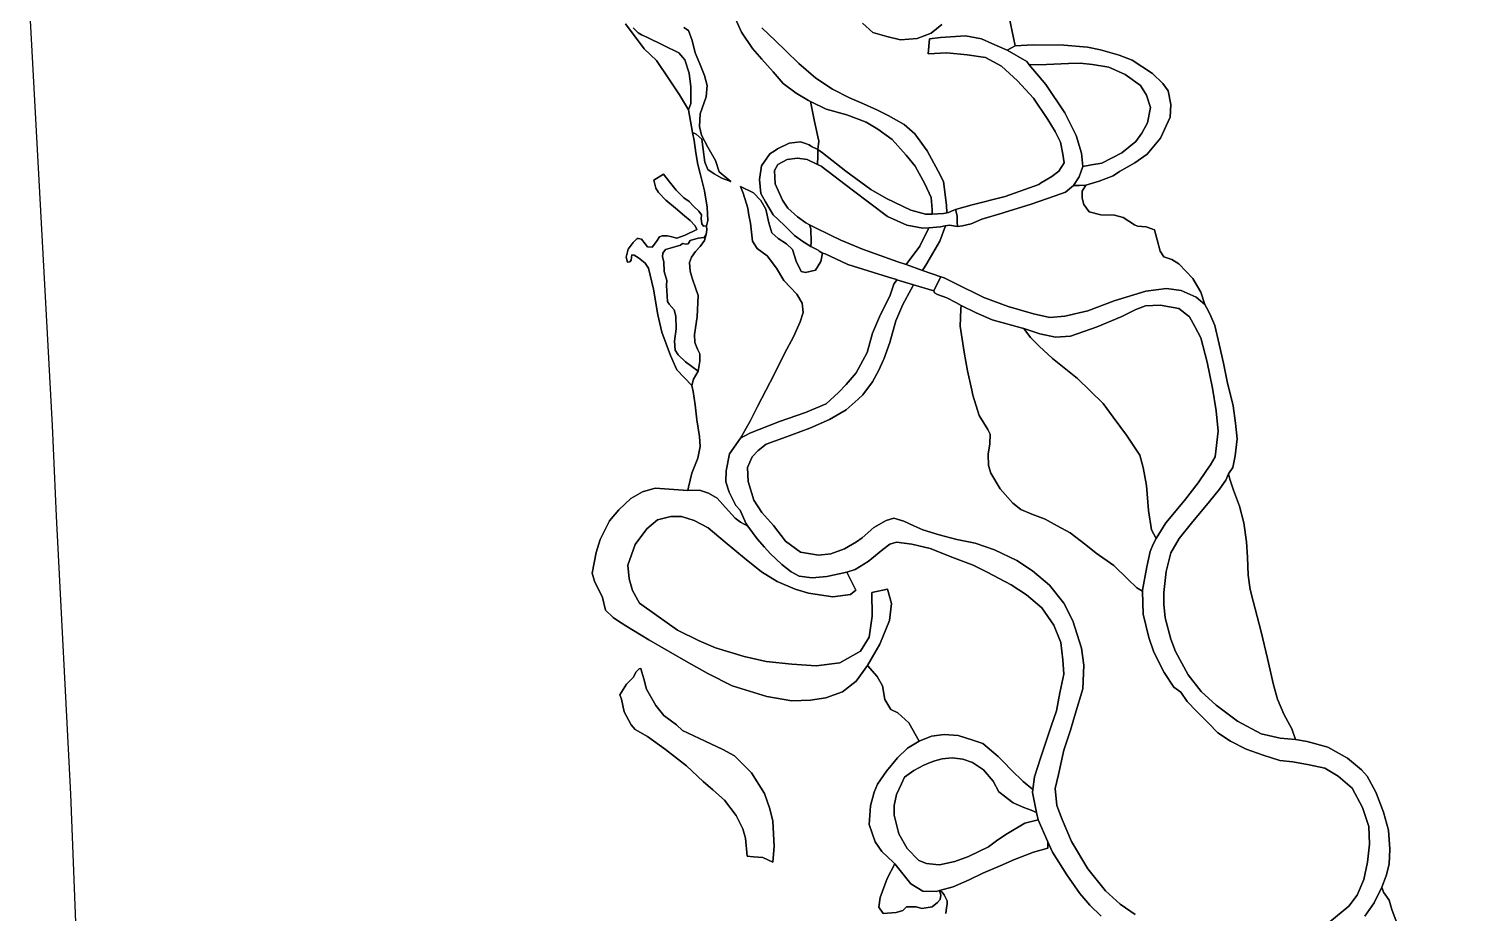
# Model space of a CAD drawing. Header units: inches. Extents: x 288635 to 1232953, y 676945 to 1655780.
# Drawn here: x 358369 to 402985, y 818432 to 846013 of the extents above; entities that cross this region are included whole.
import ezdxf

# ---------------------------------------------------------------- set-up
doc = ezdxf.new("R2010")
doc.units = ezdxf.units.IN
doc.header["$MEASUREMENT"] = 0
doc.layers.add('Images', color=7, linetype='Continuous')
picture_1 = doc.add_image_def('image14.jpg', size_in_pixel=(2572, 3729))

msp = doc.modelspace()

# ---------------------------------------------------------------- linework, layer by layer
at = {"color": 1}
for points in [[(359855.5777, 817887.6938), (359681.2318, 822152.4639), (359242.0567, 830815.0434), (359109.7648, 833646.0908), (358559.8534, 843770.186), (358369.353, 847432.0267)], [(388949.3279, 846370.4267), (389081.4081, 845725.2654), (389137.2882, 845476.3449), (388883.6986, 845345.2919), (388401.3093, 845547.1165), (388086.3487, 845694.4368), (387583.4276, 845790.957), (386806.1861, 845740.1569), (386465.8254, 845694.4368), (386425.1853, 845227.0759), (386999.2265, 845262.6359), (387634.2277, 845196.5958), (388203.1889, 845115.3156), (388711.1899, 844846.0751), (389209.0309, 844388.8742), (389701.7919, 843840.2331), (390148.8328, 843179.8318), (390382.5132, 842803.911), (390550.1536, 842473.7104), (390621.2737, 842097.7896), (390656.8338, 841828.5491), (390499.3535, 841569.4686), (390275.833, 841406.9082), (389926.4352, 841192.902), (389869.4322, 841157.9877), (388817.8701, 840776.987), (387793.4066, 840522.5672), (387275.0205, 840369.679), (387221.0454, 840356.979), (387055.2272, 840281.9115), (386998.7751, 840268.9428), (386994.0895, 840505.5682), (386897.5693, 841247.2497), (386729.929, 841567.2904), (386389.5683, 842207.3716), (386008.5676, 842735.6927), (385668.2069, 843020.1733), (385175.4459, 843309.7339), (384835.0852, 843472.2942), (384403.2843, 843665.3346), (383971.4835, 843858.375), (383433.0024, 844122.5355), (382914.8414, 844467.9762), (382386.5203, 844925.1771), (381985.1995, 845316.3379), (381654.9988, 845631.2985), (381228.278, 846037.6993)], [(401010.0158, 818185.2634), (400877.9355, 818556.1042), (400796.6553, 818845.6647), (400623.935, 819094.5852), (400562.9749, 819252.0655), (400700.1352, 819597.5062), (400796.6553, 819963.267), (400816.9754, 820430.6279), (400771.2553, 821030.0691), (400618.855, 821583.7902), (400397.9792, 822156.2642), (400369.9345, 822228.9515), (400105.774, 822711.5525), (399933.0536, 822909.6729), (399496.1727, 823265.2736), (398881.4915, 823610.7143), (398241.4102, 823788.5146), (397870.5695, 823849.4747), (397763.8893, 824184.7554), (397509.8888, 824647.0363), (397316.8484, 825114.3973), (397184.7681, 825556.3582), (397001.8878, 826379.3198), (396808.8474, 827207.3615), (396551.0792, 828165.3105), (396464.719, 828531.0712), (396393.5989, 828978.1121), (396378.3588, 829536.9132), (396342.7988, 830019.5142), (396261.5186, 830608.7954), (396129.4383, 831126.9564), (395941.478, 831624.7974), (395824.6377, 831965.1581), (395783.9977, 832132.7984), (395916.0779, 832330.9188), (395997.3581, 832696.6796), (396053.2382, 833225.0006), (396002.4381, 833712.6816), (395926.2379, 834256.2427), (395895.0598, 834386.6239), (395758.5976, 834957.2841), (395626.5173, 835582.1253), (395489.3571, 836171.4065), (395357.2768, 836755.6077), (395204.8765, 837126.4484), (395098.1963, 837314.4088), (395047.3962, 837416.009), (394920.3959, 837797.0098), (394676.5554, 838228.8106), (394239.6746, 838680.9315), (394021.2341, 838813.0118), (393767.2336, 838894.2919), (393650.3934, 839072.0923), (393564.0332, 839427.693), (393480.6969, 839735.9334), (393221.6164, 839837.5336), (392947.2959, 839857.8536), (392850.7757, 839898.4937), (392505.335, 840122.0142), (392225.9344, 840193.1343), (391799.2136, 840213.4544), (391438.5328, 840304.8945), (391270.8925, 840528.415), (391225.1724, 840726.5354), (391220.0924, 840950.0558), (391331.8526, 841132.9362), (391748.4135, 841259.9365), (392185.2943, 841422.4968), (392388.4947, 841554.577), (392866.0157, 841833.9776), (393247.0165, 842103.2181), (393663.5773, 842595.9791), (393963.2979, 843251.3004), (393988.6979, 843652.6212), (393907.4178, 844069.1821), (393739.7775, 844302.8625), (393419.7368, 844617.8232), (392779.6555, 845034.384), (392373.2547, 845186.7843), (391789.0536, 845354.4246), (391387.7327, 845435.7048), (390646.0513, 845496.6649), (389691.0094, 845511.905), (389137.2882, 845476.3449), (389081.4081, 845725.2654), (388949.3279, 846370.4267)], [(376982.4064, 846165.3425), (377561.5276, 845388.1009), (377947.6083, 845017.2602), (378328.6091, 844448.299), (378663.8898, 843950.458), (378948.3703, 843478.0171), (379073.8251, 842773.9837), (379124.6252, 842530.1432), (379170.3453, 842144.0624), (379236.3855, 841778.3017), (379317.6656, 841453.1811), (379449.7459, 840955.3401), (379525.9461, 840447.339), (379551.3461, 840035.8582), (379509.9299, 839861.8679), (379414.6797, 839856.5762), (379361.7629, 839925.368), (379337.9504, 840084.1183), (379351.1796, 840211.1186), (379266.5128, 840327.5355), (379099.8249, 840480.9941), (378964.8872, 840626.5152), (378803.491, 840740.2863), (378557.428, 840978.4118), (378353.6984, 841232.4123), (378165.8439, 841481.1211), (377866.8641, 841287.9749), (377933.0101, 841036.6202), (378012.3852, 840901.6824), (378237.2815, 840663.557), (378536.2613, 840417.494), (378816.7202, 840174.0768), (379001.9289, 840028.5557), (379155.3875, 839864.5137), (379206.7168, 839754.4468), (378842.6494, 839576.6465), (378580.1822, 839479.2796), (378381.2152, 839534.313), (378288.376, 839549.4264), (378126.1563, 839552.3048), (378043.6061, 839526.9047), (377948.356, 839377.6794), (377811.8307, 839199.879), (377665.7804, 839215.7541), (377592.7552, 839304.6543), (377484.805, 839447.5295), (377386.3798, 839472.9296), (377348.2798, 839469.7546), (377218.1045, 839342.7543), (377068.8792, 839139.5539), (377005.3791, 838885.5534), (377040.3041, 838729.9781), (377116.5043, 838745.8531), (377154.6044, 838796.6532), (377176.8294, 838964.9286), (377249.8546, 838952.2286), (377389.5548, 838863.3284), (377595.9302, 838704.5781), (377694.3307, 838546.5914), (377852.0474, 837896.0098), (377991.7477, 837091.6748), (378114.5146, 836545.5737), (378385.4485, 835825.9056), (378580.1822, 835372.9381), (379050.0832, 834890.3371), (379092.3672, 834702.7789), (379158.4073, 834281.138), (379209.2074, 833818.8571), (379290.4876, 833295.6161), (379310.8076, 832990.8155), (379234.6075, 832625.0547), (379051.7271, 832152.6138), (378945.0469, 831720.8129), (378924.7268, 831619.2127), (377904.1494, 831692.4148), (377507.9086, 831575.5746), (377147.2279, 831362.2142), (376771.3071, 831016.7735), (376486.8266, 830666.2528), (376187.106, 830092.2116), (376070.2657, 829680.7308), (375943.2655, 829040.6495), (376014.3856, 828786.649), (376263.3061, 828283.728), (376359.8263, 827882.4072), (376593.5068, 827653.8067), (376703.0217, 827582.2008), (376989.7476, 827394.7262), (377706.029, 826962.9254), (378940.4715, 826251.7239), (379550.0727, 825906.2833), (380312.0742, 825525.2825), (381394.1164, 825190.0018), (382171.3579, 825057.9216), (382750.4791, 825078.2416), (383233.0801, 825149.3617), (383746.1611, 825342.4021), (384172.8819, 825672.6028), (384528.4826, 826160.2838), (384831.389, 825815.074), (384992.256, 825527.2068), (385068.4562, 825095.4059), (385254.7232, 824790.6053), (385474.857, 824680.5384), (385813.5243, 824367.2711), (386143.725, 823800.0033), (385780.7688, 823581.4394), (385460.7282, 823281.7188), (385120.3675, 822870.238), (384840.967, 822458.7572), (384739.3668, 822209.8367), (384617.4465, 821788.1958), (384576.8064, 821198.9146), (384769.8468, 820660.4336), (384978.1272, 820355.633), (385343.888, 820015.2723), (385376.9357, 819974.4303), (385141.3649, 819514.7304), (384928.0045, 818925.4492), (384877.2044, 818620.6486), (385019.4447, 818432.6882), (385425.8455, 818458.0883), (385629.0459, 818519.0484), (385745.8861, 818630.8086), (386045.6067, 818635.8886), (386218.3271, 818580.0085), (386548.5277, 818635.8886), (386711.088, 818767.9689), (386797.4482, 818869.5691), (386817.7683, 818996.5694), (386773.7818, 819140.7203), (386848.6836, 819104.7124), (386914.8296, 819009.4622), (386941.288, 818972.4205), (387010.0798, 818818.9618), (387012.7256, 818718.42), (386991.5589, 818602.0031), (386971.3447, 818430.8702)], [(377226.2469, 846033.2622), (377373.5672, 845880.8619), (377480.2474, 845824.9818), (377647.8877, 845743.7016), (378176.2088, 845484.6211), (378643.5697, 845261.1007), (378831.5301, 845042.6602), (378963.6104, 844621.0194), (379019.4905, 844199.3785), (379014.4105, 843676.1375), (378948.3703, 843478.0171), (378663.8898, 843950.458), (378328.6091, 844448.299), (377947.6083, 845017.2602), (377561.5276, 845388.1009), (376982.4064, 846165.3425)], [(378802.1699, 846046.0249), (378944.4102, 845954.5848), (379061.2504, 845639.6241), (379152.6906, 845263.7034), (379294.9309, 844918.2627), (379447.3312, 844547.4219), (379523.5313, 844237.5413), (379493.0513, 843881.9406), (379310.1709, 843353.6196), (379284.7709, 842957.3788), (379350.811, 842688.1382), (379548.9314, 842322.3775), (379787.6919, 841905.8167), (379899.4521, 841545.1359), (380265.2128, 841250.4953), (379988.227, 841351.5808), (379744.3865, 841483.6611), (379546.2661, 841620.8214), (379454.8259, 841849.4218), (379409.1058, 842245.6626), (379358.3057, 842565.7033), (379190.6654, 842718.1036), (379073.8251, 842773.9837), (378948.3703, 843478.0171), (379014.4105, 843676.1375), (379019.4905, 844199.3785), (378963.6104, 844621.0194), (378831.5301, 845042.6602), (378643.5697, 845261.1007), (378176.2088, 845484.6211), (377647.8877, 845743.7016), (377480.2474, 845824.9818), (377373.5672, 845880.8619), (377226.2469, 846033.2622)], [(380410.3964, 846322.1799), (380603.4367, 845905.619), (380938.7174, 845397.618), (381238.438, 845062.3374), (381588.9587, 844671.1766), (381893.7593, 844300.3358), (382305.2401, 844005.6952), (382686.2409, 843777.0948), (382755.7402, 843742.3451), (382876.338, 843114.8591), (383013.4983, 842500.1778), (382983.0183, 842241.0973), (382786.4738, 842337.7017), (382708.6977, 842393.4976), (382597.6366, 842430.518), (382434.3772, 842484.9378), (382083.8565, 842439.2177), (381723.1757, 842261.4174), (381646.0528, 842212.19), (381484.4153, 842109.0171), (381220.2547, 841733.0963), (381159.2946, 841306.3755), (381199.9347, 840874.5746), (381347.255, 840610.4141), (381591.0955, 840204.0133), (381926.3761, 839883.9726), (382041.1403, 839772.9105), (382253.0203, 839566.4024), (382511.2542, 839375.902), (382761.1059, 839217.6175), (382985.9646, 839105.5382), (383025.0465, 839079.259), (383120.1785, 839015.2909), (383069.3784, 838751.1303), (382901.7381, 838481.8898), (382596.9375, 838410.7697), (382459.7772, 838441.2497), (382307.3769, 838766.3704), (382185.4567, 839127.0511), (381997.4963, 839304.8515), (381738.4158, 839472.4918), (381540.2954, 839645.2121), (381453.9352, 839955.0928), (381362.495, 840381.8136), (381205.0147, 840651.0541), (380971.3342, 840889.8146), (380564.9334, 841093.015), (380653.7083, 840879.1399), (380801.0286, 840416.859), (380831.5087, 840193.3385), (380880.8271, 839945.4764), (380939.0355, 839384.5586), (381087.2025, 839157.0165), (381404.7031, 838934.766), (381690.4537, 838548.4736), (381923.2875, 838156.8895), (382323.2536, 837735.5449), (382495.974, 837451.0644), (382521.374, 837166.5838), (382424.8538, 836871.9432), (382221.6534, 836404.5823), (381937.1729, 835886.4213), (381617.1322, 835231.0999), (381098.9712, 834230.3379), (380870.3707, 833773.137), (380572.9567, 833241.1537), (380227.516, 832758.5528), (380125.9158, 832225.1517), (380115.7558, 831884.791), (380212.276, 831564.7504), (380420.5564, 831143.1095), (380557.7166, 831000.8692), (380730.437, 830594.4684), (380794.3999, 830507.6616), (380565.5701, 830623.5307), (380403.0098, 830755.611), (380189.6494, 830979.1314), (379839.1287, 831380.4522), (379574.9681, 831527.7725), (379290.4876, 831629.3727), (378924.7268, 831619.2127), (378945.0469, 831720.8129), (379051.7271, 832152.6138), (379234.6075, 832625.0547), (379310.8076, 832990.8155), (379290.4876, 833295.6161), (379209.2074, 833818.8571), (379158.4073, 834281.138), (379092.3672, 834702.7789), (379050.0832, 834890.3371), (379100.8833, 835085.0708), (379244.8169, 835334.838), (379295.5676, 835647.6608), (379295.5676, 835871.1812), (379224.4474, 836023.5815), (379148.2473, 836231.8619), (379133.0073, 836480.7824), (379214.2874, 837029.4235), (379247.8155, 837696.5135), (379168.4403, 837934.639), (379066.8401, 838198.1645), (379037.9039, 838309.7757), (379000.165, 838455.3401), (378974.7649, 838718.8656), (379038.2651, 838893.4909), (379165.2653, 839064.9413), (379308.1406, 839217.3416), (379441.4909, 839407.842), (379494.0549, 839599.9298), (379520.5133, 839740.1593), (379509.9299, 839861.8679), (379551.3461, 840035.8582), (379525.9461, 840447.339), (379449.7459, 840955.3401), (379317.6656, 841453.1811), (379236.3855, 841778.3017), (379170.3453, 842144.0624), (379124.6252, 842530.1432), (379073.8251, 842773.9837), (379190.6654, 842718.1036), (379358.3057, 842565.7033), (379409.1058, 842245.6626), (379454.8259, 841849.4218), (379546.2661, 841620.8214), (379744.3865, 841483.6611), (379988.227, 841351.5808), (380265.2128, 841250.4953), (379899.4521, 841545.1359), (379787.6919, 841905.8167), (379548.9314, 842322.3775), (379350.811, 842688.1382), (379284.7709, 842957.3788), (379310.1709, 843353.6196), (379493.0513, 843881.9406), (379523.5313, 844237.5413), (379447.3312, 844547.4219), (379294.9309, 844918.2627), (379152.6906, 845263.7034), (379061.2504, 845639.6241), (378944.4102, 845954.5848), (378802.1699, 846046.0249)], [(381228.278, 846037.6993), (381654.9988, 845631.2985), (381985.1995, 845316.3379), (382386.5203, 844925.1771), (382914.8414, 844467.9762), (383433.0024, 844122.5355), (383971.4835, 843858.375), (384403.2843, 843665.3346), (384835.0852, 843472.2942), (385175.4459, 843309.7339), (385668.2069, 843020.1733), (386008.5676, 842735.6927), (386389.5683, 842207.3716), (386729.929, 841567.2904), (386897.5693, 841247.2497), (386994.0895, 840505.5682), (386998.7751, 840268.9428), (386901.4284, 840246.5794), (386545.0646, 840233.7374), (386547.0486, 840378.568), (386511.4886, 840749.4087), (386318.4482, 841176.1296), (386013.6476, 841724.7707), (385729.167, 842070.2114), (385297.3661, 842552.8123), (384850.3252, 842877.933), (384484.5645, 843096.3734), (383880.0433, 843324.9739), (383234.882, 843502.7742), (382755.7402, 843742.3451), (382686.2409, 843777.0948), (382305.2401, 844005.6952), (381893.7593, 844300.3358), (381588.9587, 844671.1766), (381238.438, 845062.3374), (380938.7174, 845397.618), (380603.4367, 845905.619), (380410.3964, 846322.1799)], [(386841.6892, 846139.2995), (386511.4886, 845870.059), (386074.6077, 845707.4986), (385561.5267, 845666.8586), (385134.8058, 845768.4588), (384697.9249, 845895.459), (384372.8043, 846179.9396)], [(384372.8043, 846179.9396), (384697.9249, 845895.459), (385134.8058, 845768.4588), (385561.5267, 845666.8586), (386074.6077, 845707.4986), (386511.4886, 845870.059), (386841.6892, 846139.2995)], [(391815.0192, 818346.5639), (391464.4985, 818686.9246), (391149.5378, 819052.6853), (390748.217, 819636.8865), (390296.0961, 820337.9279), (390154.6639, 820662.3902), (389854.8337, 821352.7118), (389793.1751, 821572.3704), (389671.2549, 822197.2116), (389684.2103, 822293.8792), (389737.295, 822689.9726), (389920.1754, 823274.1738), (390097.9757, 823797.4148), (390260.5361, 824269.8558), (390418.0164, 824742.2967), (390524.6966, 825306.1778), (390651.6968, 825890.379), (390621.2168, 826337.4199), (390560.2567, 826880.981), (390336.7362, 827414.3821), (390054.559, 827818.5818), (389960.8155, 827952.8631), (389488.3745, 828364.344), (389010.8536, 828674.2246), (388259.0121, 829065.3854), (387827.2112, 829288.9058), (387243.01, 829507.3462), (386486.0885, 829801.9868), (385906.9673, 829944.2271), (385434.5264, 830000.1072), (385221.166, 829944.2271), (385002.7255, 829771.5068), (384550.6046, 829405.746), (384139.1238, 829156.8255), (383882.0299, 829069.8673), (383265.1565, 828930.0205), (382803.0811, 828887.585), (382401.7603, 828948.5451), (382147.7598, 829080.6254), (381853.1192, 829309.2259), (381492.4385, 829649.5865), (381318.1723, 829847.8143), (381086.0377, 830111.8675), (380794.3999, 830507.6616), (380730.437, 830594.4684), (380557.7166, 831000.8692), (380420.5564, 831143.1095), (380212.276, 831564.7504), (380115.7558, 831884.791), (380125.9158, 832225.1517), (380227.516, 832758.5528), (380572.9567, 833241.1537), (380862.5173, 833398.634), (381781.9991, 833769.4748), (382594.8007, 834043.7953), (383239.962, 834318.1159), (383626.0428, 834673.7166), (383864.8033, 834917.5571), (384179.7639, 835283.3178), (384515.0446, 835918.3191), (384687.7649, 836522.8403), (384936.6854, 837101.9614), (385221.166, 837670.9226), (385353.2462, 838046.8433), (385438.9815, 838186.9178), (385958.6688, 838030.4528), (385960.8083, 838029.8086), (385889.8865, 837896.2545), (385632.6468, 837411.8421), (385414.2064, 836903.841), (385226.246, 836228.1997), (385033.9709, 835712.3396), (385015.3545, 835670.691), (384880.8053, 835369.678), (384687.7649, 834998.8372), (384377.8843, 834597.5164), (384232.5009, 834463.6485), (383864.8033, 834125.0755), (383346.6422, 833830.4349), (382726.881, 833556.1143), (381883.5993, 833251.3137), (381370.5183, 833058.2734), (381121.5978, 832860.153), (380933.6374, 832667.1126), (380791.3971, 832331.8319), (380806.6371, 831900.031), (380984.4375, 831315.8299), (381238.438, 830924.6691), (381599.1187, 830523.3483), (381969.9595, 830030.5873), (382442.4004, 829690.2266), (383001.2015, 829603.8664), (383387.2823, 829644.5065), (383814.0032, 829796.9068), (384184.8439, 830015.3473), (384362.6443, 830142.3475), (384723.325, 830457.3081), (385109.4058, 830675.7486), (385353.2462, 830757.0287), (385663.1269, 830660.5086), (385973.0075, 830513.1883), (386252.408, 830391.268), (386765.4891, 830233.7877), (387319.2102, 830091.5474), (387888.1713, 829969.6272), (388487.6125, 829766.4268), (389188.6539, 829431.1461), (389671.2549, 829106.0254), (390204.6559, 828664.0646), (390651.6968, 828100.1834), (390936.1774, 827546.4623), (391200.3379, 826698.1006), (391276.5381, 826169.7796), (391240.978, 825428.0981), (391007.2975, 824645.7765), (390854.8972, 824147.9355), (390651.6968, 823523.0943), (390489.1365, 822761.0928), (390377.3763, 822324.2119), (390428.1764, 821790.8108), (390600.8967, 821353.9299), (390885.3773, 820673.2086), (391398.4583, 819819.7669), (391947.0994, 819133.9655), (392409.3804, 818722.4847), (392871.6613, 818392.284)], [(392871.6613, 818392.284), (392409.3804, 818722.4847), (391947.0994, 819133.9655), (391398.4583, 819819.7669), (390885.3773, 820673.2086), (390600.8967, 821353.9299), (390428.1764, 821790.8108), (390377.3763, 822324.2119), (390489.1365, 822761.0928), (390651.6968, 823523.0943), (390854.8972, 824147.9355), (391007.2975, 824645.7765), (391240.978, 825428.0981), (391276.5381, 826169.7796), (391200.3379, 826698.1006), (390936.1774, 827546.4623), (390651.6968, 828100.1834), (390204.6559, 828664.0646), (389671.2549, 829106.0254), (389188.6539, 829431.1461), (388487.6125, 829766.4268), (387888.1713, 829969.6272), (387319.2102, 830091.5474), (386765.4891, 830233.7877), (386252.408, 830391.268), (385973.0075, 830513.1883), (385663.1269, 830660.5086), (385353.2462, 830757.0287), (385109.4058, 830675.7486), (384723.325, 830457.3081), (384362.6443, 830142.3475), (384184.8439, 830015.3473), (383814.0032, 829796.9068), (383387.2823, 829644.5065), (383001.2015, 829603.8664), (382442.4004, 829690.2266), (381969.9595, 830030.5873), (381599.1187, 830523.3483), (381238.438, 830924.6691), (380984.4375, 831315.8299), (380806.6371, 831900.031), (380791.3971, 832331.8319), (380933.6374, 832667.1126), (381121.5978, 832860.153), (381370.5183, 833058.2734), (381883.5993, 833251.3137), (382726.881, 833556.1143), (383346.6422, 833830.4349), (383864.8033, 834125.0755), (384232.5009, 834463.6485), (384377.8843, 834597.5164), (384687.7649, 834998.8372), (384880.8053, 835369.678), (385015.3545, 835670.691), (385033.9709, 835712.3396), (385226.246, 836228.1997), (385414.2064, 836903.841), (385632.6468, 837411.8421), (385889.8865, 837896.2545), (385960.8083, 838029.8086), (386593.3075, 837839.3788), (386621.2999, 837777.8155), (386713.9042, 837722.2529), (387005.7782, 837615.7648), (387284.6545, 837471.0046), (387449.3347, 837386.5887), (387443.5935, 837262.6383), (387419.2525, 836737.1236), (387541.1728, 835929.402), (387647.853, 835350.2808), (387780.1854, 834744.7597), (387815.4933, 834583.1993), (388008.5337, 833953.278), (388277.7742, 833516.3972), (388348.8944, 833374.1569), (388343.8144, 833069.3563), (388293.0143, 832749.3156), (388298.0943, 832398.7949), (388369.2144, 832160.0345), (388668.935, 831667.2735), (389065.1758, 831220.2326), (389314.0963, 831027.1922), (389654.457, 830879.8719), (389654.457, 830879.8719), (390071.0178, 830722.3916), (390441.8586, 830514.1112), (390843.1794, 830290.5907), (391335.9403, 829919.75), (391661.061, 829665.7495), (392214.7821, 829274.5887), (392641.503, 828852.9478), (392925.9835, 828578.6273), (393104.183, 828480.335), (393129.4602, 827761.4118), (393302.1805, 827034.9703), (393459.6608, 826572.6894), (393779.7015, 825942.7682), (394084.5021, 825480.4872), (394302.9425, 825328.0869), (394495.9829, 825038.5264), (394785.5435, 824733.7257), (395161.4642, 824357.805), (395456.1048, 824063.1644), (395852.3456, 823799.0039), (396340.0266, 823550.0834), (396868.3476, 823367.203), (397386.5087, 823199.5627), (397790.0975, 823154.2156), (398300.9105, 823067.4824), (398788.5915, 822955.7222), (399200.0723, 822711.8817), (399642.0332, 822335.9609), (399962.0738, 821736.5198), (400165.2742, 821137.0786), (400180.5143, 820588.4375), (400124.6342, 820024.5563), (400007.7939, 819491.1553), (399799.5135, 818998.3943), (399535.353, 818658.0336), (398940.9918, 818170.3526)], [(398940.9918, 818170.3526), (399535.353, 818658.0336), (399799.5135, 818998.3943), (400007.7939, 819491.1553), (400124.6342, 820024.5563), (400180.5143, 820588.4375), (400165.2742, 821137.0786), (399962.0738, 821736.5198), (399642.0332, 822335.9609), (399200.0723, 822711.8817), (398788.5915, 822955.7222), (398300.9105, 823067.4824), (397790.0975, 823154.2156), (397386.5087, 823199.5627), (396868.3476, 823367.203), (396340.0266, 823550.0834), (395852.3456, 823799.0039), (395456.1048, 824063.1644), (395161.4642, 824357.805), (394785.5435, 824733.7257), (394495.9829, 825038.5264), (394302.9425, 825328.0869), (394084.5021, 825480.4872), (393779.7015, 825942.7682), (393459.6608, 826572.6894), (393302.1805, 827034.9703), (393129.4602, 827761.4118), (393104.183, 828480.335), (393103.3828, 828503.0933), (393235.463, 829239.6948), (393347.2233, 829712.1357), (393433.5834, 829945.8162), (393530.1036, 830118.5365), (393835.7509, 830607.6992), (394412.5437, 831300.9089), (394841.1696, 831851.2433), (395104.0477, 832241.9094), (395222.1703, 832417.4528), (395370.3373, 832660.8699), (395460.2958, 833459.9132), (395402.0874, 834094.9145), (395290.9622, 834809.2909), (395116.3368, 835618.9175), (394925.8364, 836375.6274), (394731.6532, 836732.1129), (394571.294, 837026.5037), (394232.6267, 837291.0875), (393655.8339, 837391.6294), (393200.7496, 837370.4627), (392893.8324, 837254.0458), (392454.6231, 837042.3787), (391692.6216, 836714.2947), (390861.8283, 836428.5441), (390390.869, 836391.5024), (389898.743, 836502.6276), (389408.1773, 836660.1487), (389321.9502, 836687.8363), (388417.0734, 836936.5452), (387914.3641, 837148.2122), (387449.3347, 837386.5887), (387284.6545, 837471.0046), (387005.7782, 837615.7648), (386713.9042, 837722.2529), (386621.2999, 837777.8155), (386593.3075, 837839.3788), (386596.3888, 837845.336), (386598.5992, 837844.6705), (386819.9527, 838272.6207), (386922.9255, 838243.4831), (387065.2779, 838174.4477), (387233.1207, 838091.3004), (387233.1207, 838091.3004), (388160.5329, 837631.8715), (388912.3744, 837347.391), (389699.776, 837118.7905), (390212.857, 837012.1103), (390685.2979, 837052.7504), (391401.5794, 837220.3907), (392224.541, 837530.2713), (393210.063, 837829.9919), (393850.1443, 837911.2721), (394312.4252, 837845.232), (394774.7061, 837642.0316), (395047.3962, 837416.009), (395098.1963, 837314.4088), (395204.8765, 837126.4484), (395357.2768, 836755.6077), (395489.3571, 836171.4065), (395626.5173, 835582.1253), (395758.5976, 834957.2841), (395895.0598, 834386.6239), (395926.2379, 834256.2427), (396002.4381, 833712.6816), (396053.2382, 833225.0006), (395997.3581, 832696.6796), (395916.0779, 832330.9188), (395783.9977, 832132.7984), (395699.268, 831932.1001), (395501.1476, 831657.7796), (395191.267, 831271.6988), (394632.4658, 830601.1375), (394251.4651, 830113.4565), (393987.3045, 829671.4956), (393845.0643, 829092.3745), (393763.7841, 828431.9731), (393764.4614, 828076.3724), (393815.2615, 827649.6516), (393982.9019, 826984.1702), (394130.2222, 826593.0095), (394531.543, 825871.648), (394937.9438, 825348.407), (395400.2247, 824926.7661), (396065.706, 824423.8451), (396807.3875, 824032.6843), (397391.5887, 823890.4441), (397870.5695, 823849.4747), (398241.4102, 823788.5146), (398881.4915, 823610.7143), (399496.1727, 823265.2736), (399933.0536, 822909.6729), (400105.774, 822711.5525), (400369.9345, 822228.9515), (400397.9792, 822156.2642), (400618.855, 821583.7902), (400771.2553, 821030.0691), (400816.9754, 820430.6279), (400796.6553, 819963.267), (400700.1352, 819597.5062), (400562.9749, 819252.0655), (400327.8346, 818764.7138), (400033.194, 818348.153)], [(386971.3447, 818430.8702), (386991.5589, 818602.0031), (387012.7256, 818718.42), (387010.0798, 818818.9618), (386941.288, 818972.4205), (386914.8296, 819009.4622), (386848.6836, 819104.7124), (386773.7818, 819140.7203), (387198.0917, 819258.3508), (387701.0127, 819481.8712), (388127.7335, 819685.0716), (388666.2146, 819913.6721), (389108.1755, 820111.7925), (389702.5367, 820340.3929), (390149.5776, 820467.3932), (390154.6639, 820662.3902), (390296.0961, 820337.9279), (390748.217, 819636.8865), (391149.5378, 819052.6853), (391464.4985, 818686.9246), (391815.0192, 818346.5639)], [(400033.194, 818348.153), (400327.8346, 818764.7138), (400562.9749, 819252.0655), (400623.935, 819094.5852), (400796.6553, 818845.6647), (400877.9355, 818556.1042), (401010.0158, 818185.2634)]]:
    msp.add_lwpolyline(points, dxfattribs=at)
for points in [[(388883.6986, 845345.2919), (389493.2998, 844989.6912), (389564.4199, 844883.011), (390087.8727, 844266.954), (390682.2338, 843393.1922), (391037.8346, 842676.9108), (391205.4749, 842128.2697), (391245.9033, 841713.0847), (391129.0631, 841387.964), (390951.2627, 841118.7235), (390702.5539, 840919.2273), (390382.5132, 840797.307), (389635.7518, 840538.2265), (388794.0125, 840278.1385), (388731.5099, 840258.8259), (388093.1271, 840073.0279), (387763.9714, 839931.5281), (387494.0959, 839864.853), (387332.1706, 839842.628), (387322.6456, 839982.3282), (387322.6456, 840179.1786), (387275.0205, 840369.679), (387793.4066, 840522.5672), (388817.8701, 840776.987), (389869.4322, 841157.9877), (389926.4352, 841192.902), (390275.833, 841406.9082), (390499.3535, 841569.4686), (390656.8338, 841828.5491), (390621.2737, 842097.7896), (390550.1536, 842473.7104), (390382.5132, 842803.911), (390148.8328, 843179.8318), (389701.7919, 843840.2331), (389209.0309, 844388.8742), (388711.1899, 844846.0751), (388203.1889, 845115.3156), (387634.2277, 845196.5958), (386999.2265, 845262.6359), (386425.1853, 845227.0759), (386465.8254, 845694.4368), (386806.1861, 845740.1569), (387583.4276, 845790.957), (388086.3487, 845694.4368), (388401.3093, 845547.1165), (388883.6986, 845345.2919)], [(392779.6555, 845034.384), (393419.7368, 844617.8232), (393739.7775, 844302.8625), (393907.4178, 844069.1821), (393988.6979, 843652.6212), (393963.2979, 843251.3004), (393663.5773, 842595.9791), (393247.0165, 842103.2181), (392866.0157, 841833.9776), (392388.4947, 841554.577), (392185.2943, 841422.4968), (391748.4135, 841259.9365), (391331.8526, 841132.9362), (391123.9831, 841123.8035), (390951.2627, 841118.7235), (391129.0631, 841387.964), (391245.9033, 841713.0847), (391515.1438, 841763.8848), (391840.2645, 841814.6849), (392454.9457, 842139.8055), (392891.8266, 842490.3262), (393084.867, 842754.4868), (393262.6673, 843079.6074), (393354.1075, 843557.1284), (393227.1073, 843938.1291), (393039.1469, 844242.9297), (392566.7059, 844583.2904), (392053.6249, 844806.8109), (391540.5439, 844898.251), (391159.5431, 844938.8911), (390793.7824, 844928.7311), (390113.061, 844893.171), (389564.4199, 844883.011), (389493.2998, 844989.6912), (388883.6986, 845345.2919), (389137.2882, 845476.3449), (389691.0094, 845511.905), (390646.0513, 845496.6649), (391387.7327, 845435.7048), (391789.0536, 845354.4246), (392373.2547, 845186.7843), (392779.6555, 845034.384)], [(391515.1438, 841763.8848), (391245.9033, 841713.0847), (391205.4749, 842128.2697), (391037.8346, 842676.9108), (390682.2338, 843393.1922), (390087.8727, 844266.954), (389564.4199, 844883.011), (390113.061, 844893.171), (390793.7824, 844928.7311), (391159.5431, 844938.8911), (391540.5439, 844898.251), (392053.6249, 844806.8109), (392566.7059, 844583.2904), (393039.1469, 844242.9297), (393227.1073, 843938.1291), (393354.1075, 843557.1284), (393262.6673, 843079.6074), (393084.867, 842754.4868), (392891.8266, 842490.3262), (392454.9457, 842139.8055), (391840.2645, 841814.6849), (391515.1438, 841763.8848)], [(386545.0646, 840233.7374), (386337.5473, 840226.2593), (385880.3464, 840358.3396), (385123.4248, 840719.0203), (384635.7439, 840998.4209), (383853.4223, 841572.462), (383121.1206, 842141.0728), (382983.0183, 842241.0973), (383013.4983, 842500.1778), (382876.338, 843114.8591), (382755.7402, 843742.3451), (383234.882, 843502.7742), (383880.0433, 843324.9739), (384484.5645, 843096.3734), (384850.3252, 842877.933), (385297.3661, 842552.8123), (385729.167, 842070.2114), (386013.6476, 841724.7707), (386318.4482, 841176.1296), (386511.4886, 840749.4087), (386547.0486, 840378.568), (386545.0646, 840233.7374)], [(382975.2683, 842040.4276), (382965.2382, 841780.7214), (382650.2776, 841938.2017), (382345.477, 841973.7618), (382025.4363, 841938.2017), (381730.7958, 841775.6414), (381624.1155, 841592.761), (381649.5156, 841176.2002), (381873.036, 840668.1992), (382045.7564, 840419.2787), (382345.477, 840150.0381), (382608.621, 839955.8699), (382722.9213, 839896.6031), (382756.788, 839773.8362), (382769.488, 839354.7353), (382761.1059, 839217.6175), (382511.2542, 839375.902), (382253.0203, 839566.4024), (382041.1403, 839772.9105), (381926.3761, 839883.9726), (381591.0955, 840204.0133), (381347.255, 840610.4141), (381199.9347, 840874.5746), (381159.2946, 841306.3755), (381220.2547, 841733.0963), (381484.4153, 842109.0171), (381646.0528, 842212.19), (381723.1757, 842261.4174), (382083.8565, 842439.2177), (382434.3772, 842484.9378), (382597.6366, 842430.518), (382708.6977, 842393.4976), (382786.4738, 842337.7017), (382983.0183, 842241.0973), (382975.2683, 842040.4276)], [(385753.1344, 839885.6869), (386250.9754, 839789.1668), (386438.8306, 839802.829), (386441.6281, 839803.0325), (386160.9679, 839230.4857), (385730.0321, 838657.5369), (385473.9455, 838747.9764), (384376.6633, 839134.0571), (383746.7421, 839393.1377), (383714.0921, 839408.4424), (383348.5808, 839579.7758), (382888.0216, 839816.1696), (382722.9213, 839896.6031), (382608.621, 839955.8699), (382345.477, 840150.0381), (382045.7564, 840419.2787), (381873.036, 840668.1992), (381649.5156, 841176.2002), (381624.1155, 841592.761), (381730.7958, 841775.6414), (382025.4363, 841938.2017), (382345.477, 841973.7618), (382650.2776, 841938.2017), (382965.2382, 841780.7214), (383078.3798, 841729.6126), (384046.251, 840982.9691), (385148.6132, 840160.0075), (385753.1344, 839885.6869)], [(385880.3464, 840358.3396), (386337.5473, 840226.2593), (386545.0646, 840233.7374), (386901.4284, 840246.5794), (386998.7751, 840268.9428), (387055.2272, 840281.9115), (387221.0454, 840356.979), (387275.0205, 840369.679), (387322.6456, 840179.1786), (387322.6456, 839982.3282), (387332.1706, 839842.628), (387089.202, 839891.0507), (386955.9443, 839861.8435), (386952.3151, 839861.0481), (386809.7765, 839829.8068), (386441.6281, 839803.0325), (386438.8306, 839802.829), (386250.9754, 839789.1668), (385753.1344, 839885.6869), (385148.6132, 840160.0075), (384046.251, 840982.9691), (383078.3798, 841729.6126), (382965.2382, 841780.7214), (382975.2683, 842040.4276), (382983.0183, 842241.0973), (383121.1206, 842141.0728), (383853.4223, 841572.462), (384635.7439, 840998.4209), (385123.4248, 840719.0203), (385880.3464, 840358.3396)], [(379361.7629, 839925.368), (379414.6797, 839856.5762), (379509.9299, 839861.8679), (379520.5133, 839740.1593), (379494.0549, 839599.9298), (379439.5506, 839504.6797), (379249.0502, 839479.2796), (379003.5164, 839403.0795), (378935.7829, 839305.7126), (378876.5161, 839297.2459), (378757.9826, 839318.4126), (378694.4824, 839263.3792), (378520.9154, 839212.5791), (378233.0482, 839132.1456), (378144.148, 839017.8453), (378139.9147, 838899.3118), (378173.7814, 838738.4448), (378186.4814, 838437.8775), (378275.3816, 838162.7103), (378258.4482, 838001.8433), (378288.0816, 837510.7757), (378338.8817, 837421.8755), (378503.9821, 837244.0751), (378550.5488, 837049.3414), (378559.0155, 836655.6406), (378512.4487, 836266.1732), (378529.3821, 835991.006), (378622.5156, 835842.839), (378851.1161, 835622.7052), (379244.8169, 835334.838), (379100.8833, 835085.0708), (379050.0832, 834890.3371), (378580.1822, 835372.9381), (378385.4485, 835825.9056), (378114.5146, 836545.5737), (377991.7477, 837091.6748), (377852.0474, 837896.0098), (377694.3307, 838546.5914), (377595.9302, 838704.5781), (377389.5548, 838863.3284), (377249.8546, 838952.2286), (377176.8294, 838964.9286), (377154.6044, 838796.6532), (377116.5043, 838745.8531), (377040.3041, 838729.9781), (377005.3791, 838885.5534), (377068.8792, 839139.5539), (377218.1045, 839342.7543), (377348.2798, 839469.7546), (377386.3798, 839472.9296), (377484.805, 839447.5295), (377592.7552, 839304.6543), (377665.7804, 839215.7541), (377811.8307, 839199.879), (377948.356, 839377.6794), (378043.6061, 839526.9047), (378126.1563, 839552.3048), (378288.376, 839549.4264), (378381.2152, 839534.313), (378580.1822, 839479.2796), (378842.6494, 839576.6465), (379206.7168, 839754.4468), (379155.3875, 839864.5137), (379001.9289, 840028.5557), (378816.7202, 840174.0768), (378536.2613, 840417.494), (378237.2815, 840663.557), (378012.3852, 840901.6824), (377933.0101, 841036.6202), (377866.8641, 841287.9749), (378165.8439, 841481.1211), (378353.6984, 841232.4123), (378557.428, 840978.4118), (378803.491, 840740.2863), (378964.8872, 840626.5152), (379099.8249, 840480.9941), (379266.5128, 840327.5355), (379351.1796, 840211.1186), (379337.9504, 840084.1183), (379361.7629, 839925.368)], [(382459.7772, 838441.2497), (382596.9375, 838410.7697), (382901.7381, 838481.8898), (383069.3784, 838751.1303), (383120.1785, 839015.2909), (383210.2305, 838991.672), (383368.9444, 838916.6046), (383919.2507, 838656.3245), (385179.0933, 838265.1637), (385437.2481, 838187.4397), (385438.9815, 838186.9178), (385353.2462, 838046.8433), (385221.166, 837670.9226), (384936.6854, 837101.9614), (384687.7649, 836522.8403), (384515.0446, 835918.3191), (384179.7639, 835283.3178), (383864.8033, 834917.5571), (383626.0428, 834673.7166), (383239.962, 834318.1159), (382594.8007, 834043.7953), (381781.9991, 833769.4748), (380862.5173, 833398.634), (380572.9567, 833241.1537), (380870.3707, 833773.137), (381098.9712, 834230.3379), (381617.1322, 835231.0999), (381937.1729, 835886.4213), (382221.6534, 836404.5823), (382424.8538, 836871.9432), (382521.374, 837166.5838), (382495.974, 837451.0644), (382323.2536, 837735.5449), (381923.2875, 838156.8895), (381690.4537, 838548.4736), (381404.7031, 838934.766), (381087.2025, 839157.0165), (380939.0355, 839384.5586), (380880.8271, 839945.4764), (380831.5087, 840193.3385), (380801.0286, 840416.859), (380653.7083, 840879.1399), (380564.9334, 841093.015), (380971.3342, 840889.8146), (381205.0147, 840651.0541), (381362.495, 840381.8136), (381453.9352, 839955.0928), (381540.2954, 839645.2121), (381738.4158, 839472.4918), (381997.4963, 839304.8515), (382185.4567, 839127.0511), (382307.3769, 838766.3704), (382459.7772, 838441.2497)], [(392947.2959, 839857.8536), (393221.6164, 839837.5336), (393480.6969, 839735.9334), (393564.0332, 839427.693), (393650.3934, 839072.0923), (393767.2336, 838894.2919), (394021.2341, 838813.0118), (394239.6746, 838680.9315), (394676.5554, 838228.8106), (394920.3959, 837797.0098), (395047.3962, 837416.009), (394774.7061, 837642.0316), (394312.4252, 837845.232), (393850.1443, 837911.2721), (393210.063, 837829.9919), (392224.541, 837530.2713), (391401.5794, 837220.3907), (390685.2979, 837052.7504), (390212.857, 837012.1103), (389699.776, 837118.7905), (388912.3744, 837347.391), (388160.5329, 837631.8715), (387233.1207, 838091.3004), (387065.2779, 838174.4477), (386922.9255, 838243.4831), (386819.9527, 838272.6207), (386240.8654, 838477.1311), (386379.4083, 838686.9246), (386569.1163, 839018.3133), (386780.7291, 839387.966), (386955.9443, 839861.8435), (387089.202, 839891.0507), (387332.1706, 839842.628), (387494.0959, 839864.853), (387763.9714, 839931.5281), (388093.1271, 840073.0279), (388731.5099, 840258.8259), (388794.0125, 840278.1385), (389635.7518, 840538.2265), (390382.5132, 840797.307), (390702.5539, 840919.2273), (390951.2627, 841118.7235), (391123.9831, 841123.8035), (391331.8526, 841132.9362), (391220.0924, 840950.0558), (391225.1724, 840726.5354), (391270.8925, 840528.415), (391438.5328, 840304.8945), (391799.2136, 840213.4544), (392225.9344, 840193.1343), (392505.335, 840122.0142), (392850.7757, 839898.4937), (392947.2959, 839857.8536)], [(386819.9527, 838272.6207), (386598.5992, 837844.6705), (386596.3888, 837845.336), (386593.3075, 837839.3788), (385960.8083, 838029.8086), (385958.6688, 838030.4528), (385438.9815, 838186.9178), (385437.2481, 838187.4397), (385179.0933, 838265.1637), (383919.2507, 838656.3245), (383368.9444, 838916.6046), (383210.2305, 838991.672), (383120.1785, 839015.2909), (383025.0465, 839079.259), (382985.9646, 839105.5382), (382761.1059, 839217.6175), (382769.488, 839354.7353), (382756.788, 839773.8362), (382722.9213, 839896.6031), (382888.0216, 839816.1696), (383348.5808, 839579.7758), (383714.0921, 839408.4424), (383746.7421, 839393.1377), (384376.6633, 839134.0571), (385473.9455, 838747.9764), (385730.0321, 838657.5369), (386240.8654, 838477.1311), (386819.9527, 838272.6207)], [(386379.4083, 838686.9246), (386240.8654, 838477.1311), (385730.0321, 838657.5369), (386160.9679, 839230.4857), (386441.6281, 839803.0325), (386809.7765, 839829.8068), (386952.3151, 839861.0481), (386955.9443, 839861.8435), (386780.7291, 839387.966), (386569.1163, 839018.3133), (386379.4083, 838686.9246)], [(379441.4909, 839407.842), (379308.1406, 839217.3416), (379165.2653, 839064.9413), (379038.2651, 838893.4909), (378974.7649, 838718.8656), (379000.165, 838455.3401), (379037.9039, 838309.7757), (379066.8401, 838198.1645), (379168.4403, 837934.639), (379247.8155, 837696.5135), (379214.2874, 837029.4235), (379133.0073, 836480.7824), (379148.2473, 836231.8619), (379224.4474, 836023.5815), (379295.5676, 835871.1812), (379295.5676, 835647.6608), (379244.8169, 835334.838), (378851.1161, 835622.7052), (378622.5156, 835842.839), (378529.3821, 835991.006), (378512.4487, 836266.1732), (378559.0155, 836655.6406), (378550.5488, 837049.3414), (378503.9821, 837244.0751), (378338.8817, 837421.8755), (378288.0816, 837510.7757), (378258.4482, 838001.8433), (378275.3816, 838162.7103), (378186.4814, 838437.8775), (378173.7814, 838738.4448), (378139.9147, 838899.3118), (378144.148, 839017.8453), (378233.0482, 839132.1456), (378520.9154, 839212.5791), (378694.4824, 839263.3792), (378757.9826, 839318.4126), (378876.5161, 839297.2459), (378935.7829, 839305.7126), (379003.5164, 839403.0795), (379249.0502, 839479.2796), (379439.5506, 839504.6797), (379494.0549, 839599.9298), (379441.4909, 839407.842)], [(393103.3828, 828503.0933), (393104.183, 828480.335), (392925.9835, 828578.6273), (392641.503, 828852.9478), (392214.7821, 829274.5887), (391661.061, 829665.7495), (391335.9403, 829919.75), (390843.1794, 830290.5907), (390441.8586, 830514.1112), (390071.0178, 830722.3916), (389654.457, 830879.8719), (389314.0963, 831027.1922), (389065.1758, 831220.2326), (388668.935, 831667.2735), (388369.2144, 832160.0345), (388298.0943, 832398.7949), (388293.0143, 832749.3156), (388343.8144, 833069.3563), (388348.8944, 833374.1569), (388277.7742, 833516.3972), (388008.5337, 833953.278), (387815.4933, 834583.1993), (387780.1854, 834744.7597), (387647.853, 835350.2808), (387541.1728, 835929.402), (387419.2525, 836737.1236), (387443.5935, 837262.6383), (387449.3347, 837386.5887), (387914.3641, 837148.2122), (388417.0734, 836936.5452), (389321.9502, 836687.8363), (389408.1773, 836660.1487), (389608.7369, 836381.5229), (389877.9774, 836117.3624), (390294.5383, 835726.2016), (391071.7798, 835106.4403), (391874.4214, 834324.1188), (392189.382, 833902.4779), (392600.8629, 833343.6768), (393017.4237, 832713.7556), (393129.1839, 832327.6748), (393225.7041, 831768.8737), (393286.6642, 830986.5521), (393388.2644, 830392.1909), (393530.1036, 830118.5365), (393433.5834, 829945.8162), (393347.2233, 829712.1357), (393235.463, 829239.6948), (393103.3828, 828503.0933)], [(394731.6532, 836732.1129), (394925.8364, 836375.6274), (395116.3368, 835618.9175), (395290.9622, 834809.2909), (395402.0874, 834094.9145), (395460.2958, 833459.9132), (395370.3373, 832660.8699), (395222.1703, 832417.4528), (395104.0477, 832241.9094), (394841.1696, 831851.2433), (394412.5437, 831300.9089), (393835.7509, 830607.6992), (393530.1036, 830118.5365), (393388.2644, 830392.1909), (393286.6642, 830986.5521), (393225.7041, 831768.8737), (393129.1839, 832327.6748), (393017.4237, 832713.7556), (392600.8629, 833343.6768), (392189.382, 833902.4779), (391874.4214, 834324.1188), (391071.7798, 835106.4403), (390294.5383, 835726.2016), (389877.9774, 836117.3624), (389608.7369, 836381.5229), (389408.1773, 836660.1487), (389898.743, 836502.6276), (390390.869, 836391.5024), (390861.8283, 836428.5441), (391692.6216, 836714.2947), (392454.6231, 837042.3787), (392893.8324, 837254.0458), (393200.7496, 837370.4627), (393655.8339, 837391.6294), (394232.6267, 837291.0875), (394571.294, 837026.5037), (394731.6532, 836732.1129)], [(397763.8893, 824184.7554), (397870.5695, 823849.4747), (397391.5887, 823890.4441), (396807.3875, 824032.6843), (396065.706, 824423.8451), (395400.2247, 824926.7661), (394937.9438, 825348.407), (394531.543, 825871.648), (394130.2222, 826593.0095), (393982.9019, 826984.1702), (393815.2615, 827649.6516), (393764.4614, 828076.3724), (393763.7841, 828431.9731), (393845.0643, 829092.3745), (393987.3045, 829671.4956), (394251.4651, 830113.4565), (394632.4658, 830601.1375), (395191.267, 831271.6988), (395501.1476, 831657.7796), (395699.268, 831932.1001), (395783.9977, 832132.7984), (395824.6377, 831965.1581), (395941.478, 831624.7974), (396129.4383, 831126.9564), (396261.5186, 830608.7954), (396342.7988, 830019.5142), (396378.3588, 829536.9132), (396393.5989, 828978.1121), (396464.719, 828531.0712), (396551.0792, 828165.3105), (396808.8474, 827207.3615), (397001.8878, 826379.3198), (397184.7681, 825556.3582), (397316.8484, 825114.3973), (397509.8888, 824647.0363), (397763.8893, 824184.7554)], [(377904.1494, 831692.4148), (378924.7268, 831619.2127), (379290.4876, 831629.3727), (379574.9681, 831527.7725), (379839.1287, 831380.4522), (380189.6494, 830979.1314), (380403.0098, 830755.611), (380565.5701, 830623.5307), (380794.3999, 830507.6616), (381086.0377, 830111.8675), (381318.1723, 829847.8143), (381492.4385, 829649.5865), (381853.1192, 829309.2259), (382147.7598, 829080.6254), (382401.7603, 828948.5451), (382803.0811, 828887.585), (383265.1565, 828930.0205), (383882.0299, 829069.8673), (384167.8019, 828512.3285), (384000.1616, 828375.1682), (383451.5205, 828304.048), (382689.519, 828410.7283), (382267.8781, 828537.7285), (381709.077, 828781.569), (381226.476, 829081.2896), (380687.995, 829502.9304), (380093.6338, 830005.8515), (379560.2327, 830447.8123), (379118.2718, 830681.4928), (378732.1911, 830803.413), (378396.9104, 830803.413), (377980.3495, 830701.8128), (377645.0689, 830422.4123), (377279.3081, 829934.7313), (377050.7077, 829284.49), (377101.5078, 828862.8492), (377203.108, 828497.0884), (377421.5484, 828105.9277), (377960.0295, 827714.7669), (378605.1908, 827257.566), (379280.8321, 826927.3653), (379788.8332, 826708.9249), (380677.8349, 826439.6843), (381363.6363, 826287.284), (382166.2779, 826195.8438), (382928.2794, 826150.1237), (383669.9609, 826246.6439), (384304.9622, 826602.2446), (384579.2827, 827039.1255), (384675.8029, 827699.5268), (384660.5629, 828431.0483), (385153.3239, 828537.7285), (385280.3241, 828095.7676), (385219.364, 827562.3666), (384909.4834, 826825.7651), (384528.4826, 826160.2838), (384172.8819, 825672.6028), (383746.1611, 825342.4021), (383233.0801, 825149.3617), (382750.4791, 825078.2416), (382171.3579, 825057.9216), (381394.1164, 825190.0018), (380312.0742, 825525.2825), (379550.0727, 825906.2833), (378940.4715, 826251.7239), (377706.029, 826962.9254), (376989.7476, 827394.7262), (376703.0217, 827582.2008), (376593.5068, 827653.8067), (376359.8263, 827882.4072), (376263.3061, 828283.728), (376014.3856, 828786.649), (375943.2655, 829040.6495), (376070.2657, 829680.7308), (376187.106, 830092.2116), (376486.8266, 830666.2528), (376771.3071, 831016.7735), (377147.2279, 831362.2142), (377507.9086, 831575.5746), (377904.1494, 831692.4148)], [(382689.519, 828410.7283), (383451.5205, 828304.048), (384000.1616, 828375.1682), (384167.8019, 828512.3285), (383882.0299, 829069.8673), (384139.1238, 829156.8255), (384550.6046, 829405.746), (385002.7255, 829771.5068), (385221.166, 829944.2271), (385434.5264, 830000.1072), (385906.9673, 829944.2271), (386486.0885, 829801.9868), (387243.01, 829507.3462), (387827.2112, 829288.9058), (388259.0121, 829065.3854), (389010.8536, 828674.2246), (389488.3745, 828364.344), (389960.8155, 827952.8631), (390054.559, 827818.5818), (390336.7362, 827414.3821), (390560.2567, 826880.981), (390621.2168, 826337.4199), (390651.6968, 825890.379), (390524.6966, 825306.1778), (390418.0164, 824742.2967), (390260.5361, 824269.8558), (390097.9757, 823797.4148), (389920.1754, 823274.1738), (389737.295, 822689.9726), (389684.2103, 822293.8792), (389377.9981, 822538.4675), (389022.3974, 822894.0682), (388772.5127, 823154.1522), (388607.5299, 823325.869), (388124.929, 823723.8032), (387811.6617, 823833.87), (387354.4607, 823977.8037), (386914.1932, 824011.6704), (386524.7258, 823952.4036), (386143.725, 823800.0033), (385813.5243, 824367.2711), (385474.857, 824680.5384), (385254.7232, 824790.6053), (385068.4562, 825095.4059), (384992.256, 825527.2068), (384831.389, 825815.074), (384528.4826, 826160.2838), (384909.4834, 826825.7651), (385219.364, 827562.3666), (385280.3241, 828095.7676), (385153.3239, 828537.7285), (384660.5629, 828431.0483), (384675.8029, 827699.5268), (384579.2827, 827039.1255), (384304.9622, 826602.2446), (383669.9609, 826246.6439), (382928.2794, 826150.1237), (382166.2779, 826195.8438), (381363.6363, 826287.284), (380677.8349, 826439.6843), (379788.8332, 826708.9249), (379280.8321, 826927.3653), (378605.1908, 827257.566), (377960.0295, 827714.7669), (377421.5484, 828105.9277), (377203.108, 828497.0884), (377101.5078, 828862.8492), (377050.7077, 829284.49), (377279.3081, 829934.7313), (377645.0689, 830422.4123), (377980.3495, 830701.8128), (378396.9104, 830803.413), (378732.1911, 830803.413), (379118.2718, 830681.4928), (379560.2327, 830447.8123), (380093.6338, 830005.8515), (380687.995, 829502.9304), (381226.476, 829081.2896), (381709.077, 828781.569), (382267.8781, 828537.7285), (382689.519, 828410.7283)], [(381616.4651, 820512.685), (381575.825, 820025.004), (381265.9444, 820172.3243), (380971.3038, 820197.7244), (380778.2634, 820218.0444), (380722.3833, 820776.8455), (380641.1031, 821066.4061), (380432.8227, 821477.8869), (380072.142, 821965.5679), (379706.3813, 822285.6085), (379401.5807, 822539.609), (378883.4196, 823027.29), (378232.6315, 823539.4141), (377666.4221, 823946.8733), (377285.4213, 824163.8321), (377163.7127, 824306.7073), (376941.4623, 824719.4582), (376856.7954, 825111.0423), (376809.1703, 825243.3342), (377010.2541, 825576.7099), (377232.5045, 825798.9603), (377306.588, 825952.419), (377404.7045, 826057.8115), (377454.9754, 826060.4574), (377486.7255, 825946.6863), (377552.8715, 825742.9567), (377634.672, 825417.9596), (377925.7142, 824915.2502), (378179.7147, 824603.0413), (378576.5905, 824306.7073), (378761.7992, 824132.082), (379467.6208, 823799.4516), (380016.2619, 823545.4511), (380382.0226, 823347.3307), (380910.3437, 822813.9296), (381311.6645, 822168.7683), (381484.3848, 821686.1673), (381575.825, 821310.2466), (381616.4651, 820512.685)], [(381265.9444, 820172.3243), (381575.825, 820025.004), (381616.4651, 820512.685), (381575.825, 821310.2466), (381484.3848, 821686.1673), (381311.6645, 822168.7683), (380910.3437, 822813.9296), (380382.0226, 823347.3307), (380016.2619, 823545.4511), (379467.6208, 823799.4516), (378761.7992, 824132.082), (378576.5905, 824306.7073), (378179.7147, 824603.0413), (377925.7142, 824915.2502), (377634.672, 825417.9596), (377552.8715, 825742.9567), (377486.7255, 825946.6863), (377454.9754, 826060.4574), (377404.7045, 826057.8115), (377306.588, 825952.419), (377232.5045, 825798.9603), (377010.2541, 825576.7099), (376809.1703, 825243.3342), (376856.7954, 825111.0423), (376941.4623, 824719.4582), (377163.7127, 824306.7073), (377285.4213, 824163.8321), (377666.4221, 823946.8733), (378232.6315, 823539.4141), (378883.4196, 823027.29), (379401.5807, 822539.609), (379706.3813, 822285.6085), (380072.142, 821965.5679), (380432.8227, 821477.8869), (380641.1031, 821066.4061), (380722.3833, 820776.8455), (380778.2634, 820218.0444), (380971.3038, 820197.7244), (381265.9444, 820172.3243)], [(388607.5299, 823325.869), (388772.5127, 823154.1522), (389022.3974, 822894.0682), (389377.9981, 822538.4675), (389684.2103, 822293.8792), (389671.2549, 822197.2116), (389793.1751, 821572.3704), (389633.9566, 821654.2105), (389400.2761, 821730.4107), (389075.1554, 821882.811), (388623.0345, 822218.0917), (388450.3142, 822553.3723), (388150.5936, 822908.9731), (387805.1529, 823137.5735), (387505.4323, 823239.1737), (387170.1516, 823279.8138), (386860.271, 823254.4137), (386626.5905, 823188.3736), (386484.5913, 823133.2694), (386286.2299, 823056.2934), (385976.3492, 822888.653), (385686.7887, 822680.3726), (385590.2685, 822467.0122), (385432.7881, 822136.8115), (385356.588, 821791.3708), (385361.668, 821491.6502), (385503.9083, 820907.4491), (385768.0688, 820450.2481), (386128.7495, 820084.4874), (386372.59, 819987.9672), (386662.5586, 819958.2268), (386768.8308, 819947.3271), (387256.5118, 820043.8473), (387678.1526, 820206.4077), (388297.9139, 820511.2083), (388597.6345, 820719.4887), (388897.3551, 820917.6091), (389430.7561, 821242.7297), (389854.8337, 821352.7118), (390154.6639, 820662.3902), (390149.5776, 820467.3932), (389702.5367, 820340.3929), (389108.1755, 820111.7925), (388666.2146, 819913.6721), (388127.7335, 819685.0716), (387701.0127, 819481.8712), (387198.0917, 819258.3508), (386773.7818, 819140.7203), (386685.0107, 819116.1105), (386253.2098, 819121.1905), (385882.369, 819349.7909), (385376.9357, 819974.4303), (385343.888, 820015.2723), (384978.1272, 820355.633), (384769.8468, 820660.4336), (384576.8064, 821198.9146), (384617.4465, 821788.1958), (384739.3668, 822209.8367), (384840.967, 822458.7572), (385120.3675, 822870.238), (385460.7282, 823281.7188), (385780.7688, 823581.4394), (386143.725, 823800.0033), (386524.7258, 823952.4036), (386914.1932, 824011.6704), (387354.4607, 823977.8037), (387811.6617, 823833.87), (388124.929, 823723.8032), (388607.5299, 823325.869)], [(387256.5118, 820043.8473), (386768.8308, 819947.3271), (386662.5586, 819958.2268), (386372.59, 819987.9672), (386128.7495, 820084.4874), (385768.0688, 820450.2481), (385503.9083, 820907.4491), (385361.668, 821491.6502), (385356.588, 821791.3708), (385432.7881, 822136.8115), (385590.2685, 822467.0122), (385686.7887, 822680.3726), (385976.3492, 822888.653), (386286.2299, 823056.2934), (386484.5913, 823133.2694), (386626.5905, 823188.3736), (386860.271, 823254.4137), (387170.1516, 823279.8138), (387505.4323, 823239.1737), (387805.1529, 823137.5735), (388150.5936, 822908.9731), (388450.3142, 822553.3723), (388623.0345, 822218.0917), (389075.1554, 821882.811), (389400.2761, 821730.4107), (389633.9566, 821654.2105), (389793.1751, 821572.3704), (389854.8337, 821352.7118), (389430.7561, 821242.7297), (388897.3551, 820917.6091), (388597.6345, 820719.4887), (388297.9139, 820511.2083), (387678.1526, 820206.4077), (387256.5118, 820043.8473)], [(386253.2098, 819121.1905), (386685.0107, 819116.1105), (386773.7818, 819140.7203), (386817.7683, 818996.5694), (386797.4482, 818869.5691), (386711.088, 818767.9689), (386548.5277, 818635.8886), (386218.3271, 818580.0085), (386045.6067, 818635.8886), (385745.8861, 818630.8086), (385629.0459, 818519.0484), (385425.8455, 818458.0883), (385019.4447, 818432.6882), (384877.2044, 818620.6486), (384928.0045, 818925.4492), (385141.3649, 819514.7304), (385376.9357, 819974.4303), (385882.369, 819349.7909), (386253.2098, 819121.1905)]]:
    msp.add_lwpolyline(points, close=True, dxfattribs=at)

# ---------------------------------------------------------------- pictures from other files: only their frames are drawn
at = {"layer": 'Images'}
image = msp.add_image(picture_1, insert=(429935.0746, 818726.8844), size_in_units=(41455.3588, 60103.823), rotation=40.68023876, dxfattribs=at)
image.dxf.flags = 7

doc.saveas('drawing.dxf')
